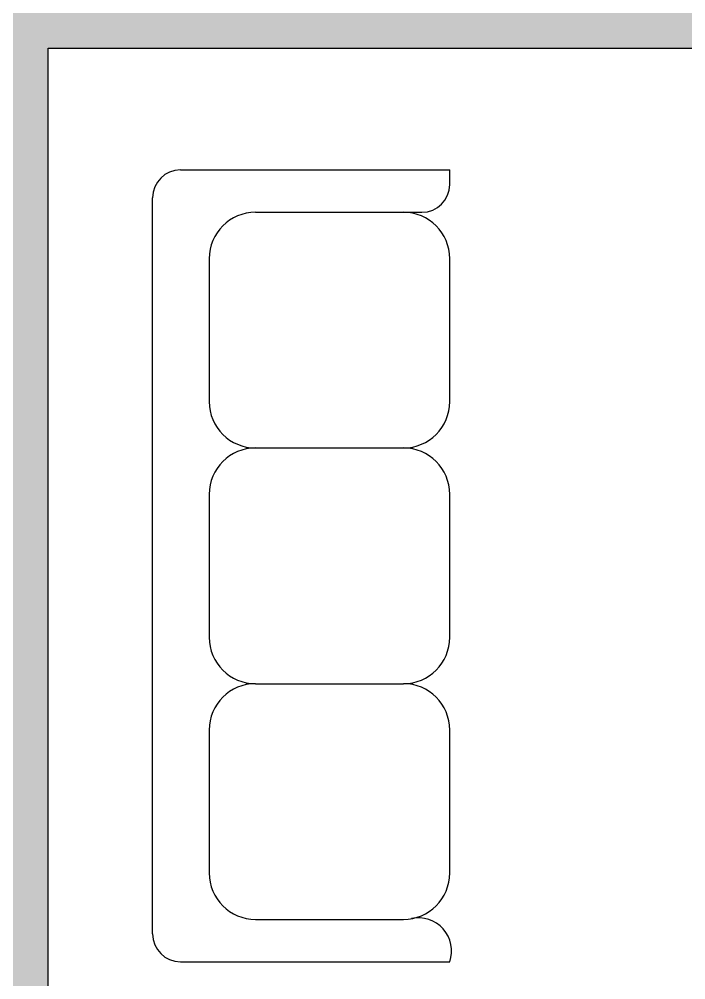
# Model space of a CAD drawing. Header units: millimetres. Extents: x 147955 to 203420, y 211875 to 264111.
# Drawn here: x 153159 to 155770, y 256027 to 259788 of the extents above; entities that cross this region are included whole.
import ezdxf

# ---------------------------------------------------------------- set-up
doc = ezdxf.new("R2010")
doc.units = ezdxf.units.MM
doc.layers.add('FURNITURE', color=7, linetype='Continuous')
doc.layers.add('HATCH', color=7, linetype='Continuous')

# ---------------------------------------------------------------- blocks, each defined once
blk = doc.blocks.new('Three seater')
at = {"layer": 'FURNITURE'}
for p, q in [((0, 0), (737.6, 0)), ((737.6, -40), (737.6, 0)), ((-76.2, -2092.5), (-76.2, -76.2)), ((205.8, -116.2), (610.6, -116.2)), ((610.6, -116.2), (661.4, -116.2)), ((78.8, -243.2), (78.8, -634.6)), ((737.6, -634.6), (737.6, -243.2)), ((205.8, -761.6), (610.6, -761.6)), ((205.8, -761.6), (610.6, -761.6)), ((78.8, -888.6), (78.8, -1280.1)), ((737.6, -1280.1), (737.6, -888.6)), ((205.8, -1407.1), (610.6, -1407.1)), ((205.8, -1407.1), (610.6, -1407.1)), ((78.8, -1534.1), (78.8, -1925.5)), ((737.6, -1925.5), (737.6, -1534.1)), ((205.8, -2052.5), (610.6, -2052.5)), ((0, -2168.7), (737.6, -2168.7))]:
    blk.add_line(p, q, dxfattribs=at)
for centre, radius, start, end in [((0, -76.2), 76.2, 90, 180), ((661.4, -40), 76.2, 270, 0), ((205.8, -243.2), 127, 90, 180), ((610.6, -243.2), 127, 0, 90), ((205.8, -634.6), 127, 180, 270), ((610.6, -634.6), 127, 270, 0), ((205.8, -888.6), 127, 90, 180), ((610.6, -888.6), 127, 0, 90), ((205.8, -1280.1), 127, 180, 270), ((610.6, -1280.1), 127, 270, 0), ((205.8, -1534.1), 127, 90, 180), ((610.6, -1534.1), 127, 0, 90), ((205.8, -1925.5), 127, 180, 270), ((610.6, -1925.5), 127, 270, 0), ((652.3, -2138.8), 90.4, 340.6862, 102.4193), ((0, -2092.5), 76.2, 180, 270)]:
    blk.add_arc(centre, radius, start, end, dxfattribs=at)

msp = doc.modelspace()

# ---------------------------------------------------------------- hatches: boundary and pattern name
at = {"layer": 'HATCH'}
h = msp.add_hatch(dxfattribs=at)
h.set_pattern_fill('GRAVEL', color=256, scale=70, angle=80)
h.paths.add_polyline_path([(152073.241, 260874.503), (152073.241, 241874.503), (161041.885, 241874.503), (161041.885, 243074.503), (153273.241, 243074.503), (153273.241, 259674.503), (189873.241, 259674.503), (189873.241, 258076.197), (191073.241, 258076.197), (191073.241, 260874.503)])
h.paths.add_polyline_path([(172279.181, 242926.197), (172279.181, 243074.503), (164579.018, 243074.503), (164579.018, 241874.503), (172279.181, 241874.503)], flags=17)

# ---------------------------------------------------------------- linework, layer by layer
for p, q in [((153273.241, 243074.503), (153273.241, 259674.503)), ((153273.241, 259674.503), (189873.241, 259674.503))]:
    msp.add_line(p, q)

# ---------------------------------------------------------------- block references
at = {"xscale": 1.429944921410716, "yscale": 1.429944921410716, "zscale": 1.429944921410716}
msp.add_blockref('Three seater', (153790.844, 259198.285), dxfattribs=at)

doc.saveas('drawing.dxf')
